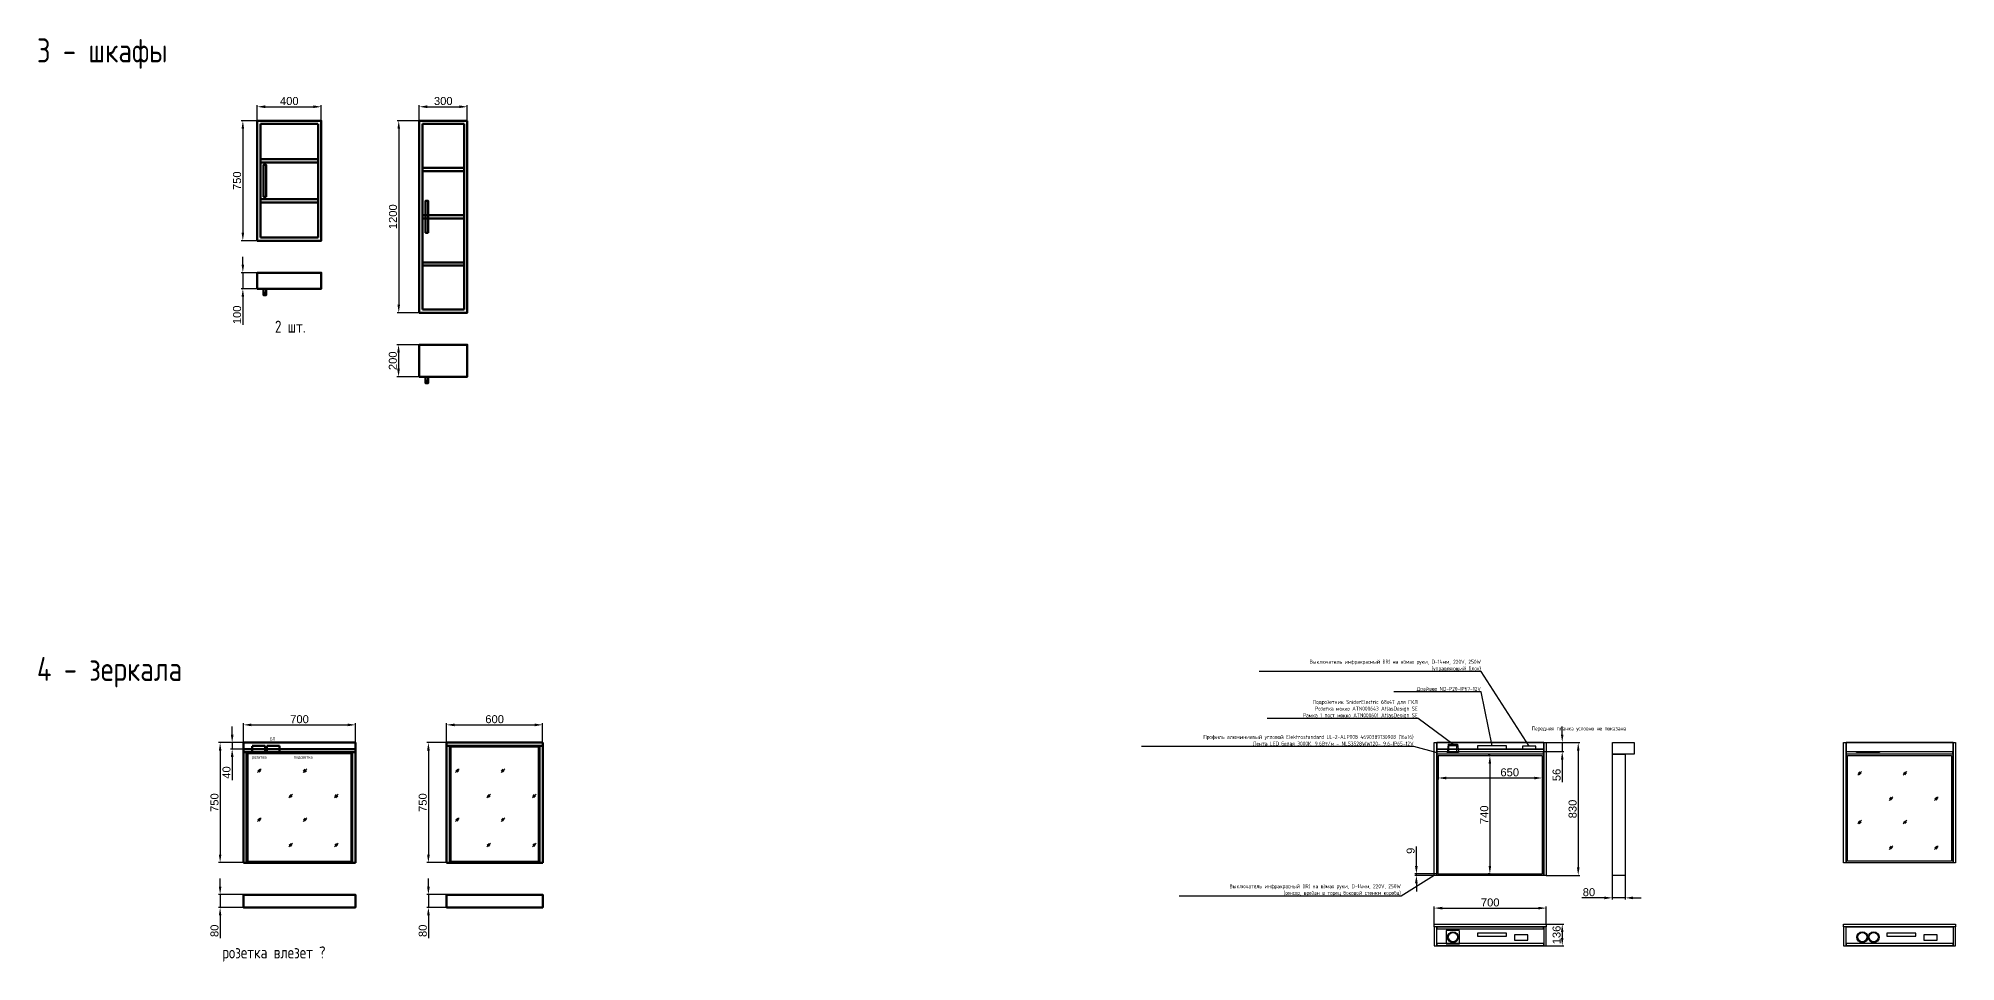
# Model space of a CAD drawing. Header units: millimetres. Extents: x 1656 to 13639, y -9236 to 5710.
# Drawn here: x 1660 to 13639, y -9236 to -3466 of the extents above; entities that cross this region are included whole.
import ezdxf

# ---------------------------------------------------------------- set-up
doc = ezdxf.new("R2010")
doc.units = ezdxf.units.MM
doc.linetypes.add('ACAD_ISO02W100', pattern=[15, 12, -3])
doc.styles.add('awcad.labels', font='eskd.shx')
doc.styles.get("Standard").update_dxf_attribs({"font": 'arial.ttf'})
doc.dimstyles.new('ISO-25', dxfattribs={"dimtxt": 2.5, "dimasz": 2.5, "dimexe": 1.25, "dimexo": 0.625, "dimtad": 1, "dimtxsty": 'Standard', "dimcen": 2.5, "dimadec": 0, "dimazin": 0, "dimtfac": 1, "dimtmove": 0, "dimatfit": 3, "dimfxl": 1, "dimarcsym": 0})

# ---------------------------------------------------------------- blocks, each defined once
blk = doc.blocks.new('*D50')
at = {"color": 0, "lineweight": -2, "transparency": 16777216}
for p, q in [((3028, -3981), (3028, -3884)), ((3078, -3894), (3378, -3894)), ((3428, -3981), (3428, -3884))]:
    blk.add_line(p, q, dxfattribs=at)
at = {"color": 0, "transparency": 16777216}
for points in [[(3078, -3885), (3078, -3902), (3028, -3894)], [(3378, -3885), (3378, -3902), (3428, -3894)]]:
    blk.add_solid(points, dxfattribs=at)
at = {"layer": 'Defpoints', "color": 0, "transparency": 16777216}
for p in [(3428, -3894), (3028, -3981), (3428, -3981)]:
    blk.add_point(p, dxfattribs=at)
at = {"color": 0, "transparency": 16777216, "insert": (3228, -3858), "char_height": 50, "attachment_point": 5}
blk.add_mtext('400', dxfattribs=at)
blk = doc.blocks.new('*D51')
at = {"color": 0, "lineweight": -2, "transparency": 16777216}
for p, q in [((3028, -3981), (2928, -3981)), ((2938, -4031), (2938, -4681)), ((3028, -4731), (2928, -4731))]:
    blk.add_line(p, q, dxfattribs=at)
at = {"color": 0, "transparency": 16777216}
for points in [[(2930, -4031), (2946, -4031), (2938, -3981)], [(2930, -4681), (2946, -4681), (2938, -4731)]]:
    blk.add_solid(points, dxfattribs=at)
at = {"layer": 'Defpoints', "color": 0, "transparency": 16777216}
for p in [(3028, -3981), (2938, -4731), (3028, -4731)]:
    blk.add_point(p, dxfattribs=at)
at = {"color": 0, "transparency": 16777216, "insert": (2902, -4356), "char_height": 50, "attachment_point": 5, "rotation": 90}
blk.add_mtext('750', dxfattribs=at)
blk = doc.blocks.new('*D52')
at = {"color": 0, "lineweight": -2, "transparency": 16777216}
for p, q in [((2938, -4881), (2938, -4831)), ((3028, -4931), (2928, -4931)), ((2938, -4931), (2938, -5031)), ((3028, -5031), (2928, -5031)), ((2938, -5081), (2938, -5257))]:
    blk.add_line(p, q, dxfattribs=at)
at = {"color": 0, "transparency": 16777216}
for points in [[(2930, -4881), (2946, -4881), (2938, -4931)], [(2930, -5081), (2946, -5081), (2938, -5031)]]:
    blk.add_solid(points, dxfattribs=at)
at = {"layer": 'Defpoints', "color": 0, "transparency": 16777216}
for p in [(3028, -4931), (2938, -5031), (3028, -5031)]:
    blk.add_point(p, dxfattribs=at)
at = {"color": 0, "transparency": 16777216, "insert": (2902, -5194), "char_height": 50, "attachment_point": 5, "rotation": 90}
blk.add_mtext('100', dxfattribs=at)
blk = doc.blocks.new('*D53')
at = {"color": 0, "lineweight": -2, "transparency": 16777216}
for p, q in [((4040, -3981), (4040, -3884)), ((4090, -3894), (4290, -3894)), ((4340, -3981), (4340, -3884))]:
    blk.add_line(p, q, dxfattribs=at)
at = {"color": 0, "transparency": 16777216}
for points in [[(4090, -3885), (4090, -3902), (4040, -3894)], [(4290, -3885), (4290, -3902), (4340, -3894)]]:
    blk.add_solid(points, dxfattribs=at)
at = {"layer": 'Defpoints', "color": 0, "transparency": 16777216}
for p in [(4340, -3894), (4040, -3981), (4340, -3981)]:
    blk.add_point(p, dxfattribs=at)
at = {"color": 0, "transparency": 16777216, "insert": (4190, -3858), "char_height": 50, "attachment_point": 5}
blk.add_mtext('300', dxfattribs=at)
blk = doc.blocks.new('*D54')
at = {"color": 0, "lineweight": -2, "transparency": 16777216}
for p, q in [((4040, -3981), (3902, -3981)), ((3912, -4031), (3912, -5131)), ((4040, -5181), (3902, -5181))]:
    blk.add_line(p, q, dxfattribs=at)
at = {"color": 0, "transparency": 16777216}
for points in [[(3904, -4031), (3920, -4031), (3912, -3981)], [(3904, -5131), (3920, -5131), (3912, -5181)]]:
    blk.add_solid(points, dxfattribs=at)
at = {"layer": 'Defpoints', "color": 0, "transparency": 16777216}
for p in [(4040, -3981), (3912, -5181), (4040, -5181)]:
    blk.add_point(p, dxfattribs=at)
at = {"color": 0, "transparency": 16777216, "insert": (3876, -4581), "char_height": 50, "attachment_point": 5, "rotation": 90}
blk.add_mtext('1200', dxfattribs=at)
blk = doc.blocks.new('*D55')
at = {"color": 0, "lineweight": -2, "transparency": 16777216}
for p, q in [((4040, -5381), (3901, -5381)), ((3911, -5431), (3911, -5531)), ((4040, -5581), (3901, -5581))]:
    blk.add_line(p, q, dxfattribs=at)
at = {"color": 0, "transparency": 16777216}
for points in [[(3902, -5431), (3919, -5431), (3911, -5381)], [(3902, -5531), (3919, -5531), (3911, -5581)]]:
    blk.add_solid(points, dxfattribs=at)
at = {"layer": 'Defpoints', "color": 0, "transparency": 16777216}
for p in [(4040, -5381), (3911, -5581), (4040, -5581)]:
    blk.add_point(p, dxfattribs=at)
at = {"color": 0, "transparency": 16777216, "insert": (3875, -5481), "char_height": 50, "attachment_point": 5, "rotation": 90}
blk.add_mtext('200', dxfattribs=at)
blk = doc.blocks.new('*D56')
at = {"color": 0, "lineweight": -2, "transparency": 16777216}
for p, q in [((2942, -7867), (2786, -7867)), ((2796, -7917), (2796, -8567)), ((2942, -8617), (2786, -8617))]:
    blk.add_line(p, q, dxfattribs=at)
at = {"color": 0, "transparency": 16777216}
for points in [[(2788, -7917), (2804, -7917), (2796, -7867)], [(2788, -8567), (2804, -8567), (2796, -8617)]]:
    blk.add_solid(points, dxfattribs=at)
at = {"layer": 'Defpoints', "color": 0, "transparency": 16777216}
for p in [(2942, -7867), (2796, -8617), (2942, -8617)]:
    blk.add_point(p, dxfattribs=at)
at = {"color": 0, "transparency": 16777216, "insert": (2761, -8242), "char_height": 50, "attachment_point": 5, "rotation": 90}
blk.add_mtext('750', dxfattribs=at)
blk = doc.blocks.new('*D57')
at = {"color": 0, "lineweight": -2, "transparency": 16777216}
for p, q in [((2871, -7817), (2871, -7767)), ((2942, -7867), (2861, -7867)), ((2871, -7867), (2871, -7907)), ((2942, -7907), (2861, -7907)), ((2871, -7957), (2871, -8101))]:
    blk.add_line(p, q, dxfattribs=at)
at = {"color": 0, "transparency": 16777216}
for points in [[(2863, -7817), (2880, -7817), (2871, -7867)], [(2863, -7957), (2880, -7957), (2871, -7907)]]:
    blk.add_solid(points, dxfattribs=at)
at = {"layer": 'Defpoints', "color": 0, "transparency": 16777216}
for p in [(2942, -7867), (2871, -7907), (2942, -7907)]:
    blk.add_point(p, dxfattribs=at)
at = {"color": 0, "transparency": 16777216, "insert": (2836, -8054), "char_height": 50, "attachment_point": 5, "rotation": 90}
blk.add_mtext('40', dxfattribs=at)
blk = doc.blocks.new('*D58')
at = {"color": 0, "lineweight": -2, "transparency": 16777216}
for p, q in [((2942, -7867), (2942, -7746)), ((2992, -7756), (3592, -7756)), ((3642, -7867), (3642, -7746))]:
    blk.add_line(p, q, dxfattribs=at)
at = {"color": 0, "transparency": 16777216}
for points in [[(2992, -7748), (2992, -7765), (2942, -7756)], [(3592, -7748), (3592, -7765), (3642, -7756)]]:
    blk.add_solid(points, dxfattribs=at)
at = {"layer": 'Defpoints', "color": 0, "transparency": 16777216}
for p in [(3642, -7756), (2942, -7867), (3642, -7867)]:
    blk.add_point(p, dxfattribs=at)
at = {"color": 0, "transparency": 16777216, "insert": (3292, -7721), "char_height": 50, "attachment_point": 5}
blk.add_mtext('700', dxfattribs=at)
blk = doc.blocks.new('*D59')
at = {"color": 0, "lineweight": -2, "transparency": 16777216}
for p, q in [((2796, -8767), (2796, -8717)), ((2942, -8817), (2786, -8817)), ((2796, -8817), (2796, -8897)), ((2942, -8897), (2786, -8897)), ((2796, -8947), (2796, -9089))]:
    blk.add_line(p, q, dxfattribs=at)
at = {"color": 0, "transparency": 16777216}
for points in [[(2788, -8767), (2804, -8767), (2796, -8817)], [(2788, -8947), (2804, -8947), (2796, -8897)]]:
    blk.add_solid(points, dxfattribs=at)
at = {"layer": 'Defpoints', "color": 0, "transparency": 16777216}
for p in [(2942, -8817), (2796, -8897), (2942, -8897)]:
    blk.add_point(p, dxfattribs=at)
at = {"color": 0, "transparency": 16777216, "insert": (2761, -9043), "char_height": 50, "attachment_point": 5, "rotation": 90}
blk.add_mtext('80', dxfattribs=at)
blk = doc.blocks.new('*D60')
at = {"color": 0, "lineweight": -2, "transparency": 16777216}
for p, q in [((4211, -7867), (4211, -7746)), ((4261, -7756), (4761, -7756)), ((4811, -7867), (4811, -7746))]:
    blk.add_line(p, q, dxfattribs=at)
at = {"color": 0, "transparency": 16777216}
for points in [[(4261, -7748), (4261, -7765), (4211, -7756)], [(4761, -7748), (4761, -7765), (4811, -7756)]]:
    blk.add_solid(points, dxfattribs=at)
at = {"layer": 'Defpoints', "color": 0, "transparency": 16777216}
for p in [(4811, -7756), (4211, -7867), (4811, -7867)]:
    blk.add_point(p, dxfattribs=at)
at = {"color": 0, "transparency": 16777216, "insert": (4511, -7721), "char_height": 50, "attachment_point": 5}
blk.add_mtext('600', dxfattribs=at)
blk = doc.blocks.new('*D61')
at = {"color": 0, "lineweight": -2, "transparency": 16777216}
for p, q in [((4211, -7867), (4087, -7867)), ((4097, -7917), (4097, -8567)), ((4211, -8617), (4087, -8617))]:
    blk.add_line(p, q, dxfattribs=at)
at = {"color": 0, "transparency": 16777216}
for points in [[(4089, -7917), (4106, -7917), (4097, -7867)], [(4089, -8567), (4106, -8567), (4097, -8617)]]:
    blk.add_solid(points, dxfattribs=at)
at = {"layer": 'Defpoints', "color": 0, "transparency": 16777216}
for p in [(4211, -7867), (4097, -8617), (4211, -8617)]:
    blk.add_point(p, dxfattribs=at)
at = {"color": 0, "transparency": 16777216, "insert": (4062, -8242), "char_height": 50, "attachment_point": 5, "rotation": 90}
blk.add_mtext('750', dxfattribs=at)
blk = doc.blocks.new('*D62')
at = {"color": 0, "lineweight": -2, "transparency": 16777216}
for p, q in [((4097, -8767), (4097, -8717)), ((4211, -8817), (4087, -8817)), ((4097, -8817), (4097, -8897)), ((4211, -8897), (4087, -8897)), ((4097, -8947), (4097, -9089))]:
    blk.add_line(p, q, dxfattribs=at)
at = {"color": 0, "transparency": 16777216}
for points in [[(4089, -8767), (4106, -8767), (4097, -8817)], [(4089, -8947), (4106, -8947), (4097, -8897)]]:
    blk.add_solid(points, dxfattribs=at)
at = {"layer": 'Defpoints', "color": 0, "transparency": 16777216}
for p in [(4211, -8817), (4097, -8897), (4211, -8897)]:
    blk.add_point(p, dxfattribs=at)
at = {"color": 0, "transparency": 16777216, "insert": (4062, -9043), "char_height": 50, "attachment_point": 5, "rotation": 90}
blk.add_mtext('80', dxfattribs=at)
blk = doc.blocks.new('*D70')
at = {"color": 0, "lineweight": -2, "transparency": 16777216}
for p, q in [((11081, -7867), (11291, -7867)), ((11281, -7917), (11281, -8647)), ((11081, -8697), (11291, -8697))]:
    blk.add_line(p, q, dxfattribs=at)
at = {"color": 0, "transparency": 16777216}
for points in [[(11273, -7917), (11289, -7917), (11281, -7867)], [(11273, -8647), (11289, -8647), (11281, -8697)]]:
    blk.add_solid(points, dxfattribs=at)
at = {"layer": 'Defpoints', "color": 0, "transparency": 16777216}
for p in [(11081, -7867), (11081, -8697), (11281, -8697)]:
    blk.add_point(p, dxfattribs=at)
at = {"color": 0, "transparency": 16777216, "insert": (11246, -8282), "char_height": 50, "attachment_point": 5, "rotation": 90}
blk.add_mtext('830', dxfattribs=at)
blk = doc.blocks.new('*D71')
at = {"color": 0, "lineweight": -2, "transparency": 16777216}
for p, q in [((10381, -9001), (10381, -8891)), ((10431, -8901), (11031, -8901)), ((11081, -9001), (11081, -8891))]:
    blk.add_line(p, q, dxfattribs=at)
at = {"color": 0, "transparency": 16777216}
for points in [[(10431, -8893), (10431, -8910), (10381, -8901)], [(11031, -8893), (11031, -8910), (11081, -8901)]]:
    blk.add_solid(points, dxfattribs=at)
at = {"layer": 'Defpoints', "color": 0, "transparency": 16777216}
for p in [(11081, -8901), (10381, -9001), (11081, -9001)]:
    blk.add_point(p, dxfattribs=at)
at = {"color": 0, "transparency": 16777216, "insert": (10731, -8866), "char_height": 50, "attachment_point": 5}
blk.add_mtext('700', dxfattribs=at)
blk = doc.blocks.new('*D72')
at = {"color": 0, "lineweight": -2, "transparency": 16777216}
for p, q in [((11081, -9001), (11191, -9001)), ((11181, -9051), (11181, -9087)), ((11081, -9137), (11191, -9137))]:
    blk.add_line(p, q, dxfattribs=at)
at = {"color": 0, "transparency": 16777216}
for points in [[(11173, -9051), (11189, -9051), (11181, -9001)], [(11173, -9087), (11189, -9087), (11181, -9137)]]:
    blk.add_solid(points, dxfattribs=at)
at = {"layer": 'Defpoints', "color": 0, "transparency": 16777216}
for p in [(11081, -9001), (11081, -9137), (11181, -9137)]:
    blk.add_point(p, dxfattribs=at)
at = {"color": 0, "transparency": 16777216, "insert": (11146, -9069), "char_height": 50, "attachment_point": 5, "rotation": 90}
blk.add_mtext('136', dxfattribs=at)
blk = doc.blocks.new('*D73')
at = {"color": 0, "lineweight": -2, "transparency": 16777216}
for p, q in [((10731, -7948), (10719, -7948)), ((10729, -7998), (10729, -8638)), ((10731, -8688), (10719, -8688))]:
    blk.add_line(p, q, dxfattribs=at)
at = {"color": 0, "transparency": 16777216}
for points in [[(10721, -7998), (10737, -7998), (10729, -7948)], [(10721, -8638), (10737, -8638), (10729, -8688)]]:
    blk.add_solid(points, dxfattribs=at)
at = {"layer": 'Defpoints', "color": 0, "transparency": 16777216}
for p in [(10731, -7948), (10729, -8688), (10731, -8688)]:
    blk.add_point(p, dxfattribs=at)
at = {"color": 0, "transparency": 16777216, "insert": (10694, -8318), "char_height": 50, "attachment_point": 5, "rotation": 90}
blk.add_mtext('740', dxfattribs=at)
blk = doc.blocks.new('*D74')
at = {"color": 0, "lineweight": -2, "transparency": 16777216}
for p, q in [((10406, -7948), (10406, -8098)), ((11056, -7948), (11056, -8098)), ((10456, -8088), (11006, -8088))]:
    blk.add_line(p, q, dxfattribs=at)
at = {"color": 0, "transparency": 16777216}
for points in [[(10456, -8080), (10456, -8097), (10406, -8088)], [(11006, -8080), (11006, -8097), (11056, -8088)]]:
    blk.add_solid(points, dxfattribs=at)
at = {"layer": 'Defpoints', "color": 0, "transparency": 16777216}
for p in [(10406, -7948), (11056, -7948), (11056, -8088)]:
    blk.add_point(p, dxfattribs=at)
at = {"color": 0, "transparency": 16777216, "insert": (10853, -8053), "char_height": 50, "attachment_point": 5}
blk.add_mtext('650', dxfattribs=at)
blk = doc.blocks.new('*D75')
at = {"color": 0, "lineweight": -2, "transparency": 16777216}
for p, q in [((10270, -8638), (10270, -8516)), ((10406, -8688), (10260, -8688)), ((10406, -8697), (10260, -8697)), ((10270, -8697), (10270, -8688)), ((10270, -8747), (10270, -8797))]:
    blk.add_line(p, q, dxfattribs=at)
at = {"color": 0, "transparency": 16777216}
for points in [[(10261, -8638), (10278, -8638), (10270, -8688)], [(10261, -8747), (10278, -8747), (10270, -8697)]]:
    blk.add_solid(points, dxfattribs=at)
at = {"layer": 'Defpoints', "color": 0, "transparency": 16777216}
for p in [(10270, -8697), (10406, -8688), (10406, -8697)]:
    blk.add_point(p, dxfattribs=at)
at = {"color": 0, "transparency": 16777216, "insert": (10234, -8543), "char_height": 50, "attachment_point": 5, "rotation": 90}
blk.add_mtext('9', dxfattribs=at)
blk = doc.blocks.new('*D76')
at = {"color": 0, "lineweight": -2, "transparency": 16777216}
for p, q in [((11181, -7817), (11181, -7767)), ((11065, -7867), (11191, -7867)), ((11181, -7867), (11181, -7923)), ((11065, -7923), (11191, -7923)), ((11181, -7973), (11181, -8115))]:
    blk.add_line(p, q, dxfattribs=at)
at = {"color": 0, "transparency": 16777216}
for points in [[(11173, -7817), (11189, -7817), (11181, -7867)], [(11173, -7973), (11189, -7973), (11181, -7923)]]:
    blk.add_solid(points, dxfattribs=at)
at = {"layer": 'Defpoints', "color": 0, "transparency": 16777216}
for p in [(11065, -7867), (11181, -7867), (11065, -7923)]:
    blk.add_point(p, dxfattribs=at)
at = {"color": 0, "transparency": 16777216, "insert": (11146, -8069), "char_height": 50, "attachment_point": 5, "rotation": 90}
blk.add_mtext('56', dxfattribs=at)
blk = doc.blocks.new('*D85')
at = {"color": 0, "lineweight": -2, "transparency": 16777216}
for p, q in [((11494, -8697), (11494, -8847)), ((11574, -8697), (11574, -8847)), ((11444, -8837), (11303, -8837)), ((11574, -8837), (11494, -8837)), ((11624, -8837), (11674, -8837))]:
    blk.add_line(p, q, dxfattribs=at)
at = {"color": 0, "transparency": 16777216}
for points in [[(11444, -8829), (11444, -8846), (11494, -8837)], [(11624, -8829), (11624, -8846), (11574, -8837)]]:
    blk.add_solid(points, dxfattribs=at)
at = {"layer": 'Defpoints', "color": 0, "transparency": 16777216}
for p in [(11494, -8697), (11574, -8697), (11574, -8837)]:
    blk.add_point(p, dxfattribs=at)
at = {"color": 0, "transparency": 16777216, "insert": (11348, -8802), "char_height": 50, "attachment_point": 5}
blk.add_mtext('80', dxfattribs=at)

msp = doc.modelspace()

# ---------------------------------------------------------------- linework, layer by layer
at = {"linetype": 'ACAD_ISO02W100', "lineweight": 50, "ltscale": 0.2}
for p, q in [((3047.7, -4221.3), (3407.7, -4221.3)), ((3047.7, -4241.3), (3407.7, -4241.3)), ((4059.8, -4276.3), (4319.8, -4276.3)), ((4059.8, -4296.3), (4319.8, -4296.3)), ((3047.7, -4471.3), (3407.7, -4471.3)), ((3047.7, -4491.3), (3407.7, -4491.3)), ((4059.8, -4571.3), (4319.8, -4571.3)), ((4059.8, -4591.3), (4319.8, -4591.3)), ((4059.8, -4866.3), (4319.8, -4866.3)), ((4059.8, -4886.3), (4319.8, -4886.3))]:
    msp.add_line(p, q, dxfattribs=at)
at = {"lineweight": 50}
for p, q in [((3067.7, -5056.3), (3067.7, -5031.3)), ((3082.7, -5056.3), (3082.7, -5031.3)), ((4079.8, -5606.3), (4079.8, -5581.3)), ((4094.8, -5606.3), (4094.8, -5581.3)), ((2941.7, -8617.4), (2941.7, -7867.4)), ((2941.7, -7867.4), (3641.7, -7867.4)), ((3641.7, -7867.4), (3641.7, -8617.4)), ((4211.2, -7867.4), (4811.2, -7867.4)), ((4211.2, -8617.4), (4211.2, -7867.4)), ((4211.2, -7887.4), (4811.2, -7887.4)), ((4231.2, -8617.4), (4231.2, -7887.4)), ((4791.2, -7887.4), (4791.2, -8617.4)), ((4811.2, -7867.4), (4811.2, -8617.4)), ((2941.7, -7907.4), (3641.7, -7907.4)), ((2941.7, -7927.4), (3641.7, -7927.4)), ((2961.7, -8617.4), (2961.7, -7927.4)), ((3621.7, -7927.4), (3621.7, -8617.4)), ((3641.7, -8617.4), (2941.7, -8617.4)), ((4811.2, -8617.4), (4211.2, -8617.4))]:
    msp.add_line(p, q, dxfattribs=at)
for p, q in [((3030.4, -8054), (3053.3, -8031.1)), ((3032.6, -8044.7), (3044, -8033.3)), ((3039.6, -8051.8), (3051.1, -8040.4)), ((3314.4, -8054), (3337.2, -8031.1)), ((3316.6, -8044.7), (3328, -8033.3)), ((3323.6, -8051.8), (3335.1, -8040.4)), ((4267, -8054), (4289.8, -8031.1)), ((4269.1, -8044.7), (4280.6, -8033.3)), ((4276.2, -8051.8), (4287.7, -8040.4)), ((4550.9, -8054), (4573.8, -8031.1)), ((4553.1, -8044.7), (4564.6, -8033.3)), ((4560.2, -8051.8), (4571.6, -8040.4)), ((13027.6, -8070), (13050.5, -8047.1)), ((13029.8, -8060.7), (13041.3, -8049.3)), ((13036.9, -8067.8), (13048.3, -8056.4)), ((13311.6, -8070), (13334.5, -8047.1)), ((13313.8, -8060.7), (13325.3, -8049.3)), ((13320.9, -8067.8), (13332.3, -8056.4)), ((3226.1, -8212.5), (3249, -8189.7)), ((3228.3, -8203.3), (3239.7, -8191.8)), ((3235.4, -8210.4), (3246.8, -8198.9)), ((3510.1, -8212.5), (3533, -8189.7)), ((3512.3, -8203.3), (3523.7, -8191.8)), ((3519.3, -8210.4), (3530.8, -8198.9)), ((4462.7, -8212.5), (4485.6, -8189.7)), ((4464.9, -8203.3), (4476.3, -8191.8)), ((4471.9, -8210.4), (4483.4, -8198.9)), ((4746.7, -8212.5), (4769.5, -8189.7)), ((4748.8, -8203.3), (4760.3, -8191.8)), ((4755.9, -8210.4), (4767.3, -8198.9)), ((13223.4, -8228.5), (13246.2, -8205.7)), ((13225.5, -8219.3), (13237, -8207.8)), ((13232.6, -8226.4), (13244.1, -8214.9)), ((13507.3, -8228.5), (13530.2, -8205.7)), ((13509.5, -8219.3), (13521, -8207.8)), ((13516.6, -8226.4), (13528, -8214.9)), ((3030.4, -8359.6), (3053.3, -8336.7)), ((3032.6, -8350.3), (3044, -8338.9)), ((3039.6, -8357.4), (3051.1, -8346)), ((3314.4, -8359.6), (3337.2, -8336.7)), ((3316.6, -8350.3), (3328, -8338.9)), ((3323.6, -8357.4), (3335.1, -8346)), ((4267, -8359.6), (4289.8, -8336.7)), ((4269.1, -8350.3), (4280.6, -8338.9)), ((4276.2, -8357.4), (4287.7, -8346)), ((4550.9, -8359.6), (4573.8, -8336.7)), ((4553.1, -8350.3), (4564.6, -8338.9)), ((4560.2, -8357.4), (4571.6, -8346)), ((13027.6, -8375.6), (13050.5, -8352.7)), ((13029.8, -8366.3), (13041.3, -8354.9)), ((13036.9, -8373.4), (13048.3, -8362)), ((13311.6, -8375.6), (13334.5, -8352.7)), ((13313.8, -8366.3), (13325.3, -8354.9)), ((13320.9, -8373.4), (13332.3, -8362)), ((3226.1, -8518.1), (3249, -8495.3)), ((3228.3, -8508.9), (3239.7, -8497.4)), ((3235.4, -8516), (3246.8, -8504.5)), ((3510.1, -8518.1), (3533, -8495.3)), ((3512.3, -8508.9), (3523.7, -8497.4)), ((3519.3, -8516), (3530.8, -8504.5)), ((4462.7, -8518.1), (4485.6, -8495.3)), ((4464.9, -8508.9), (4476.3, -8497.4)), ((4471.9, -8516), (4483.4, -8504.5)), ((4746.7, -8518.1), (4769.5, -8495.3)), ((4748.8, -8508.9), (4760.3, -8497.4)), ((4755.9, -8516), (4767.3, -8504.5)), ((13223.4, -8534.1), (13246.2, -8511.3)), ((13225.5, -8524.9), (13237, -8513.4)), ((13232.6, -8532), (13244.1, -8520.5)), ((13507.3, -8534.1), (13530.2, -8511.3)), ((13509.5, -8524.9), (13521, -8513.4)), ((13516.6, -8532), (13528, -8520.5))]:
    msp.add_line(p, q)
for points in [[(3027.7, -4731.3), (3027.7, -3981.3), (3427.7, -3981.3), (3427.7, -4731.3)], [(4339.8, -3981.3), (4339.8, -5181.3), (4039.8, -5181.3), (4039.8, -3981.3)], [(3082.7, -4456.3), (3082.7, -4256.3), (3067.7, -4256.3), (3067.7, -4456.3)], [(4094.8, -4681.3), (4094.8, -4481.3), (4079.8, -4481.3), (4079.8, -4681.3)], [(3027.7, -4931.3), (3427.7, -4931.3), (3427.7, -5031.3), (3027.7, -5031.3)], [(3067.7, -5056.3), (3082.7, -5056.3), (3082.7, -5071.3), (3067.7, -5071.3)], [(4039.8, -5381.3), (4339.8, -5381.3), (4339.8, -5581.3), (4039.8, -5581.3)], [(4079.8, -5606.3), (4094.8, -5606.3), (4094.8, -5621.3), (4079.8, -5621.3)], [(4236.2, -7892.4), (4786.2, -7892.4), (4786.2, -8612.4), (4236.2, -8612.4)], [(2966.7, -7932.4), (3616.7, -7932.4), (3616.7, -8612.4), (2966.7, -8612.4)], [(2941.7, -8817.4), (3641.7, -8817.4), (3641.7, -8897.4), (2941.7, -8897.4)], [(4211.2, -8817.4), (4811.2, -8817.4), (4811.2, -8897.4), (4211.2, -8897.4)]]:
    msp.add_lwpolyline(points, close=True, dxfattribs=at)
at = {"linetype": 'ACAD_ISO02W100', "lineweight": 50, "ltscale": 0.2}
for points in [[(3047.7, -4711.3), (3047.7, -4001.3), (3407.7, -4001.3), (3407.7, -4711.3)], [(4319.8, -4001.3), (4319.8, -5161.3), (4059.8, -5161.3), (4059.8, -4001.3)]]:
    msp.add_lwpolyline(points, close=True, dxfattribs=at)
at = {"linetype": 'ACAD_ISO02W100', "lineweight": 50, "ltscale": 0.2, "flags": 128}
for points in [[(2997.1, -7927.4), (3077.1, -7927.4), (3077.1, -7887.4), (2997.1, -7887.4)], [(3087.6, -7927.4), (3167.6, -7927.4), (3167.6, -7887.4), (3087.6, -7887.4)]]:
    msp.add_lwpolyline(points, close=True, dxfattribs=at)
for points in [[(10397.4, -7867.4), (10397.4, -8697.4), (10381.4, -8697.4), (10381.4, -7867.4)], [(10397.4, -7867.4), (11065.4, -7867.4), (11065.4, -8697.4), (10397.4, -8697.4)], [(10397.4, -7867.4), (10397.4, -7907.4), (11065.4, -7907.4), (11065.4, -7867.4)], [(10652.4, -7907.4), (10832.4, -7907.4), (10832.4, -7887.4), (10652.4, -7887.4)], [(11081.4, -7867.4), (11081.4, -8697.4), (11065.4, -8697.4), (11065.4, -7867.4)], [(11494.1, -7867.4), (11630.1, -7867.4), (11630.1, -7939.4), (11494.1, -7939.4)], [(12955, -7867.4), (12955, -8617.4), (12939, -8617.4), (12939, -7867.4)], [(12955, -7867.4), (13623, -7867.4), (13623, -8617.4), (12955, -8617.4)], [(12955, -7867.4), (12955, -7923.4), (13623, -7923.4), (13623, -7867.4)], [(13639, -7867.4), (13639, -8617.4), (13623, -8617.4), (13623, -7867.4)], [(10397.4, -7907.4), (10397.4, -7923.4), (11065.4, -7923.4), (11065.4, -7907.4)], [(10400.4, -7923.4), (11062.4, -7923.4), (11062.4, -7939.4), (10400.4, -7939.4)], [(10406.4, -7948.4), (11056.4, -7948.4), (11056.4, -8688.4), (10406.4, -8688.4)], [(10462.9, -7923.4), (10533.9, -7923.4), (10533.9, -7928.4), (10462.9, -7928.4)], [(11574.1, -7939.4), (11574.1, -8697.4), (11494.1, -8697.4), (11494.1, -7939.4)], [(12964, -7948.4), (13614, -7948.4), (13614, -8608.4), (12964, -8608.4)], [(10381.4, -9017.4), (10381.4, -9001.4), (11081.4, -9001.4), (11081.4, -9017.4)], [(10381.4, -9017.4), (10381.4, -9137.4), (10397.4, -9137.4), (10397.4, -9017.4)], [(10652.4, -9077.4), (10832.4, -9077.4), (10832.4, -9057.4), (10652.4, -9057.4)], [(11081.4, -9017.4), (11065.4, -9017.4), (11065.4, -9137.4), (11081.4, -9137.4)], [(12939, -9017.4), (12939, -9001.4), (13639, -9001.4), (13639, -9017.4)], [(12939, -9017.4), (12939, -9137.4), (12955, -9137.4), (12955, -9017.4)], [(13210, -9077.4), (13390, -9077.4), (13390, -9057.4), (13210, -9057.4)], [(13639, -9017.4), (13623, -9017.4), (13623, -9137.4), (13639, -9137.4)], [(10397.4, -9137.4), (11065.4, -9137.4), (11065.4, -9121.4), (10397.4, -9121.4)], [(12955, -9137.4), (13623, -9137.4), (13623, -9121.4), (12955, -9121.4)]]:
    msp.add_lwpolyline(points, close=True)
for points in [[(10469.4, -7876.4), (10464.4, -7923.4)], [(10469.4, -7876.4), (10527.4, -7876.4)], [(10473.4, -7923.4), (10473.4, -7885.4)], [(10473.4, -7885.4), (10523.4, -7885.4)], [(10523.4, -7923.4), (10523.4, -7885.4)], [(10527.4, -7876.4), (10532.4, -7923.4)], [(10932.4, -7907.4), (11015.4, -7907.4), (11015.4, -7889.4), (10932.4, -7889.4), (10932.4, -7907.4)], [(10464.4, -7923.4), (10532.4, -7923.4)], [(10397.4, -9017.4), (11065.4, -9017.4), (11065.4, -9137.4), (10397.4, -9137.4), (10397.4, -9017.4)], [(10965.4, -9067.4), (10882.4, -9067.4), (10882.4, -9102.4), (10965.4, -9102.4), (10965.4, -9067.4)], [(12955, -9017.4), (13623, -9017.4), (13623, -9137.4), (12955, -9137.4), (12955, -9017.4)], [(13523, -9067.4), (13440, -9067.4), (13440, -9102.4), (13523, -9102.4), (13523, -9067.4)]]:
    msp.add_lwpolyline(points)
at = {"color": 1}
msp.add_lwpolyline([(12958, -7923.4), (13620, -7923.4), (13620, -7939.4), (12958, -7939.4)], close=True, dxfattribs=at)
at = {"color": 5}
for points in [[(13020.5, -7923.4), (13091.5, -7923.4), (13091.5, -7928.4), (13020.5, -7928.4)], [(13091.5, -7923.4), (13162.5, -7923.4), (13162.5, -7928.4), (13091.5, -7928.4)]]:
    msp.add_lwpolyline(points, close=True, dxfattribs=at)
for points in [[(13022, -7923.4), (13090, -7923.4)], [(13093, -7923.4), (13161, -7923.4)]]:
    msp.add_lwpolyline(points, dxfattribs=at)
at = {"linetype": 'ACAD_ISO02W100', "ltscale": 0.25}
msp.add_lwpolyline([(10400.4, -9017.4), (11062.4, -9017.4), (11062.4, -9033.4), (10400.4, -9033.4)], close=True, dxfattribs=at)
msp.add_lwpolyline([(10456.9, -9041.1), (10456.9, -9124.1), (10539.7, -9124.1), (10539.7, -9041.1), (10456.9, -9041.1)], dxfattribs=at)
for centre, radius in [((10498.4, -9082.9), 34), ((10498.4, -9082.4), 29), ((13056, -9082.9), 34), ((13056, -9082.4), 29), ((13127, -9082.9), 34), ((13127, -9082.4), 29)]:
    msp.add_circle(centre, radius)

# ---------------------------------------------------------------- texts
at = {"style": 'awcad.labels'}
for s, height, p in [('3 - шкафы', 150, (1651.7, -3616.7)), ('2 шт.', 75, (3138.4, -5305.3)), ('4 - зеркала', 150, (1651.7, -7481.5)), ('Передняя планка условно не показана', 25, (10990.3, -7791.2)), ('БП', 20, (3107.2, -7854.6)), ('розетка', 20, (2995, -7967.2)), ('подсветка', 20, (3254.9, -7967.2))]:
    msp.add_text(s, height=height, dxfattribs=at).set_placement(p)
at = {"color": 1, "style": 'awcad.labels'}
msp.add_text('розетка влезет ?', height=75, dxfattribs=at).set_placement((2809, -9215.5))
at = {"char_height": 25, "attachment_point": 9, "style": 'awcad.labels'}
for s, insert in [('Выключатель инфракрасный (IR) на взмах руки, D-14мм, 220V, 250W\\P(управляющий блок)', (10673, -7422.8)), ('Драйвер ND-P20-IP67-12V', (10673, -7550.4)), ('Подрозетник SniderElectric 68х47 для ГКЛ\\PРозетка мокко ATN000643 AtlasDesign SE\\PРамка 1 пост мокко ATN000601 AtlasDesign SE', (10277.9, -7716.3)), ('Профиль алюминиевый угловой Elektrostandard LL-2-ALP008 4690389130908 (16x16)\\PЛента LED белая 3000К, 9,6Вт/м - NLS3528WW120- 9,6-IP65-12V', (10252.5, -7891.7)), ('Выключатель инфракрасный (IR) на взмах руки, D-14мм, 220V, 250W\\P(сенсор, врезан в торец боковой стенки короба)', (10172.6, -8825.4))]:
    msp.add_mtext(s, dxfattribs=dict(at, insert=insert))

# ---------------------------------------------------------------- dimensions: what is measured, and where the dimension line sits
at = {"color": 253}
for base, p1, p2, picture, middle in [((3427.7, -3893.7), (3027.7, -3981.3), (3427.7, -3981.3), '*D50', (3227.7, -3858.1)), ((4339.8, -3893.7), (4039.8, -3981.3), (4339.8, -3981.3), '*D53', (4189.8, -3858.1)), ((3641.7, -7756.3), (2941.7, -7867.4), (3641.7, -7867.4), '*D58', (3291.7, -7720.7)), ((4811.2, -7756.3), (4211.2, -7867.4), (4811.2, -7867.4), '*D60', (4511.2, -7720.7)), ((11081.4, -8901.4), (10381.4, -9001.4), (11081.4, -9001.4), '*D71', (10731.4, -8865.9))]:
    dim = msp.add_linear_dim(base=base, p1=p1, p2=p2, dimstyle='ISO-25', override={"dimtxt": 50, "dimasz": 50, "dimexe": 10, "dimexo": 0, "dimgap": 10, "dimdec": 0}, dxfattribs=at)
    dim.commit()
    dim.dimension.update_dxf_attribs({"geometry": picture, "text_midpoint": middle})
for base, p1, p2, picture, middle in [((2938, -4731.3), (3027.7, -3981.3), (3027.7, -4731.3), '*D51', (2902.5, -4356.3)), ((3911.9, -5181.3), (4039.8, -3981.3), (4039.8, -5181.3), '*D54', (3876.3, -4581.3)), ((2938, -5031.3), (3027.7, -4931.3), (3027.7, -5031.3), '*D52', (2902.5, -5194.1)), ((3910.6, -5581.3), (4039.8, -5381.3), (4039.8, -5581.3), '*D55', (3875.1, -5481.3)), ((2871.2, -7907.4), (2941.7, -7867.4), (2941.7, -7907.4), '*D57', (2835.7, -8054.2)), ((2796.1, -8617.4), (2941.7, -7867.4), (2941.7, -8617.4), '*D56', (2760.6, -8242.4)), ((4097.3, -8617.4), (4211.2, -7867.4), (4211.2, -8617.4), '*D61', (4061.8, -8242.4)), ((11281.1, -8697.4), (11081.4, -7867.4), (11081.4, -8697.4), '*D70', (11245.5, -8282.4)), ((10729.1, -8688.4), (10731.4, -7948.4), (10731.4, -8688.4), '*D73', (10693.6, -8318.4)), ((2796.1, -8897.4), (2941.7, -8817.4), (2941.7, -8897.4), '*D59', (2760.6, -9043.2)), ((4097.3, -8897.4), (4211.2, -8817.4), (4211.2, -8897.4), '*D62', (4061.8, -9043.2)), ((11181.1, -9137.4), (11081.4, -9001.4), (11081.4, -9137.4), '*D72', (11145.5, -9069.4))]:
    dim = msp.add_linear_dim(base=base, p1=p1, p2=p2, angle=90, dimstyle='ISO-25', override={"dimtxt": 50, "dimasz": 50, "dimexe": 10, "dimexo": 0, "dimgap": 10, "dimdec": 0}, dxfattribs=at)
    dim.commit()
    dim.dimension.update_dxf_attribs({"geometry": picture, "text_midpoint": middle})
for base, p1, p2, picture, middle in [((11181.1, -7867.4), (11065.4, -7923.4), (11065.4, -7867.4), '*D76', (11181.1, -8069.2)), ((10269.6, -8697.4), (10406.4, -8688.4), (10406.4, -8697.4), '*D75', (10269.6, -8542.5))]:
    dim = msp.add_linear_dim(base=base, p1=p1, p2=p2, angle=90, dimstyle='ISO-25', override={"dimtxt": 50, "dimasz": 50, "dimexe": 10, "dimexo": 0, "dimgap": 10, "dimdec": 0}, dxfattribs=at)
    dim.commit()
    dim.dimension.update_dxf_attribs({"geometry": picture, "text_midpoint": middle, "dimtype": 160})
for base, p1, p2, picture, middle in [((11056.4, -8088.3), (10406.4, -7948.4), (11056.4, -7948.4), '*D74', (10853.2, -8088.3)), ((11574.1, -8837.3), (11494.1, -8697.4), (11574.1, -8697.4), '*D85', (11348.4, -8837.3))]:
    dim = msp.add_linear_dim(base=base, p1=p1, p2=p2, dimstyle='ISO-25', override={"dimtxt": 50, "dimasz": 50, "dimexe": 10, "dimexo": 0, "dimgap": 10, "dimdec": 0}, dxfattribs=at)
    dim.commit()
    dim.dimension.update_dxf_attribs({"geometry": picture, "text_midpoint": middle, "dimtype": 160})

# ---------------------------------------------------------------- leaders
at = {"annotation_type": 0, "has_hookline": 1, "hookline_direction": 1}
for points, text_width in [([(10973.9, -7889.4), (10675.5, -7422.8), (10673, -7422.8)], 1384.5), ([(10742.4, -7887.4), (10675.5, -7550.4), (10673, -7550.4)], 544), ([(10498.4, -7876.4), (10281, -7716.9), (10278.5, -7716.9)], 940.5), ([(10400.4, -7931.4), (10253.1, -7892.3)], 1700), ([(10381.4, -8697.4), (10175.7, -8826), (10173.2, -8826)], 1384.5)]:
    msp.add_leader(points, dimstyle='ISO-25', dxfattribs=dict(at, text_width=text_width))

doc.saveas('drawing.dxf')
